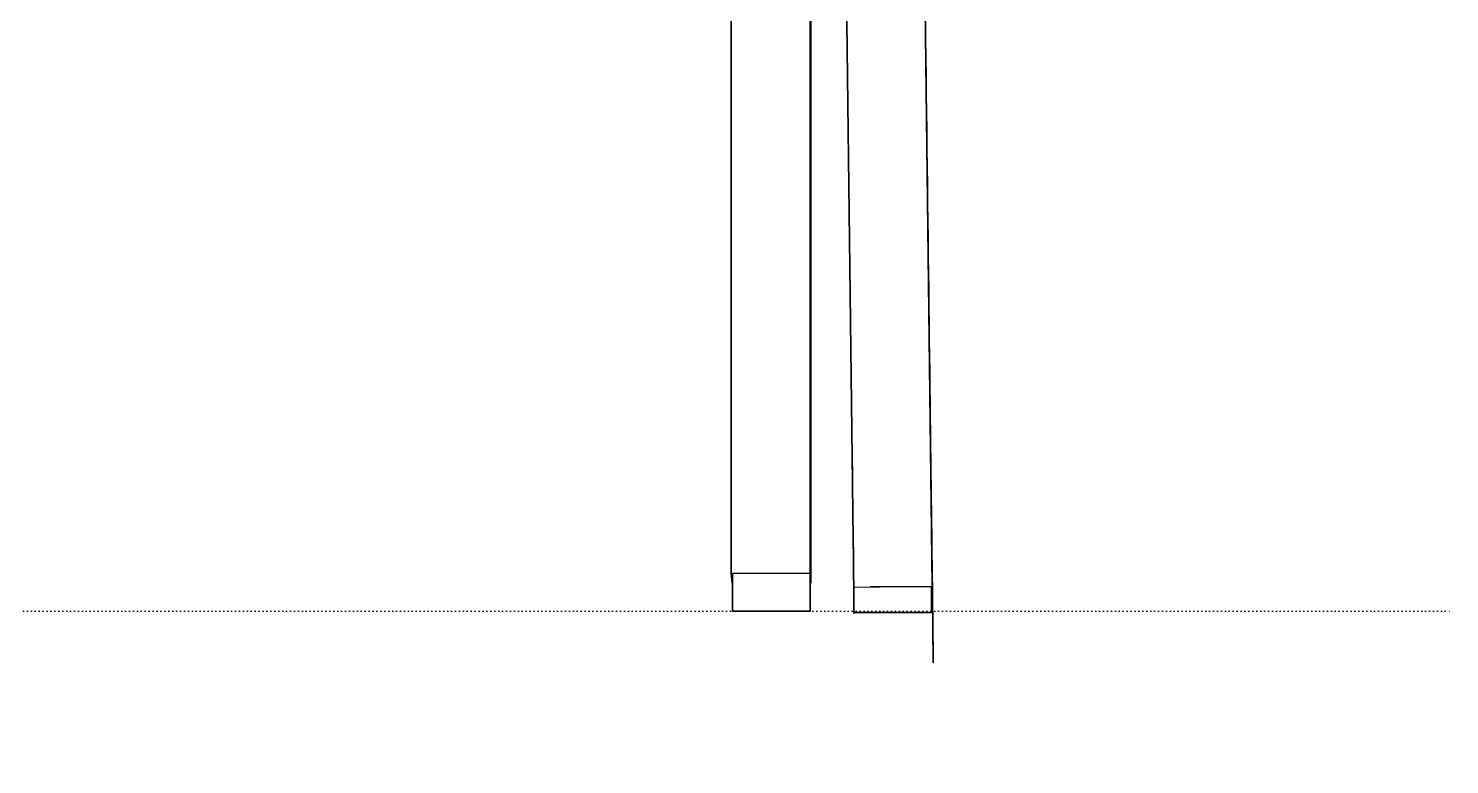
# Model space of a CAD drawing. Header units: millimetres. Extents: x 0 to 2809, y -1128 to 717.
# Drawn here: x 1027.7 to 1425.7, y -43 to 163.3 of the extents above; entities that cross this region are included whole.
import ezdxf

# ---------------------------------------------------------------- set-up
doc = ezdxf.new("R2010")
doc.units = ezdxf.units.MM
doc.linetypes.add('Dots', pattern=[1, 0, -1])
doc.layers.add('Blocks', color=7, linetype='Continuous')
for name, color, linetype, lineweight, true_color in [('Blocks$Inner', 7, 'Continuous', 25, 0x007f00), ('Blocks$Outline', 7, 'Continuous', 35, 0xff3f3f), ('Groud', 7, 'Dots', 25, 0x243775)]:
    doc.layers.add(name, color=color, linetype=linetype, lineweight=lineweight, true_color=true_color)

# ---------------------------------------------------------------- blocks, each defined once
blk = doc.blocks.new('Balcony Lounge Bench w Arm Front')
at = {"layer": 'Blocks$Inner'}
for points in [[(1246.77, 321.91), (1253.02, 321.91), (1253.01, 322.96), (1246.77, 367.06), (1246.77, 7.89), (1246.66, 7.89)], [(1224.87, 7.89), (1224.76, 7.89), (1224.5, 10.55), (1224.49, 364), (1246.49, 364)], [(1246.49, 364.18), (1246.49, 364), (1246.5, 10.55)], [(1258.83, 6.74), (1280.83, 7.02), (1277.34, 292.51)]]:
    blk.add_lwpolyline(points, dxfattribs=at)
for points, degree in [([(1258.84, 6.74), (1257.09, 149.49), (1255.35, 292.23)], 2), ([(1246.66, 10.52), (1235.76, 10.52), (1224.86, 10.52)], 2), ([(1258.84, -0.17), (1258.84, 0.46), (1258.84, 2.56), (1258.84, 6.74)], 3), ([(1280.64, 6.8), (1272.02, 6.8), (1263.4, 6.8)], 2), ([(1280.64, 7.02), (1280.64, 6.95), (1280.64, 6.87), (1280.64, 6.8)], 3), ([(1280.64, 6.8), (1280.64, 2.58), (1280.64, 0.46), (1280.64, -0.17)], 3), ([(1224.86, 0), (1235.76, 0), (1246.66, 0)], 2), ([(1258.84, -0.39), (1258.84, -0.39), (1258.84, -0.32), (1258.84, -0.17)], 3), ([(1280.64, -0.39), (1269.74, -0.39), (1258.84, -0.39)], 2), ([(1280.64, -0.17), (1280.64, -0.32), (1280.64, -0.39), (1280.64, -0.39)], 3)]:
    blk.add_open_spline(points, degree=degree, dxfattribs=at)
for points, knots in [([(1224.86, 10.52), (1224.86, 6.21), (1224.86, 1.9), (1224.86, 0.98), (1224.86, 0.52), (1224.86, 0.26), (1224.86, 0), (1224.86, 0)], [141.432367, 141.432367, 141.432367, 141.432367, 151.274472, 161.116578, 161.116578, 161.116578, 166.77649, 166.77649, 166.77649, 166.77649]), ([(1246.66, 0), (1246.66, 0), (1246.66, 0.26), (1246.66, 0.52), (1246.66, 0.98), (1246.66, 1.9), (1246.66, 6.21), (1246.66, 10.52)], [94.288245, 94.288245, 94.288245, 94.288245, 99.948157, 99.948157, 99.948157, 109.790262, 119.632367, 119.632367, 119.632367, 119.632367])]:
    blk.add_open_spline(points, degree=3, knots=knots, dxfattribs=at)
at = {"layer": 'Blocks$Outline'}
for points in [[(1224.49, 321.76), (1224.5, 10.55), (1224.76, 7.89), (1224.86, 7.89)], [(1246.66, 7.89), (1246.77, 7.89), (1246.77, 321.91)], [(1280.64, 6.8), (1280.64, 7.02)]]:
    blk.add_lwpolyline(points, dxfattribs=at)
for points, weights, degree, knots in [([(1280.64, 7.02), (1280.73, 7.02), (1280.83, 7.02), (1279.09, 149.76), (1277.34, 292.51), (1276.91, 327.82), (1276.47, 363.83)], [1, 1, 1, 1, 1, 0.979557793816, 0.988274992402], 2, [0.991235, 0.991235, 0.991235, 1, 1, 2, 2, 75.119058, 75.119058, 75.119058]), ([(1254.96, 323.38), (1255.09, 312.87), (1255.22, 302.46), (1255.35, 292.23), (1256.51, 197.07), (1257.67, 101.91), (1258.84, 6.74), (1258.84, 2.56), (1258.84, 0.46), (1258.84, -0.17), (1258.84, -0.32), (1258.84, -0.39), (1258.84, -0.39), (1266.1, -0.39), (1273.37, -0.39), (1280.64, -0.39), (1280.64, -0.39), (1280.64, -0.32), (1280.64, -0.17), (1280.64, 0.46), (1280.64, 2.58), (1280.64, 6.8)], [0.98764057432, 0.989869868273, 0.993989676833, 1, 1, 1, 1, 1, 1, 1, 1, 1, 1, 1, 1, 1, 1, 1, 1, 1, 1, 1], 3, [-371.548259, -371.548259, -371.548259, -371.548259, -339.296023, -339.296023, -339.296023, -46.217339, -46.217339, -46.217339, -36.419579, -36.419579, -36.419579, -34.030842, -34.030842, -34.030842, -12.230842, -12.230842, -12.230842, -9.842105, -9.842105, -9.842105, 0, 0, 0, 0])]:
    blk.add_rational_spline(points, weights, degree=degree, knots=knots, dxfattribs=at)
for points, knots in [([(1224.86, 7.89), (1224.86, 5.27), (1224.86, 1.8), (1224.86, 0.98), (1224.86, 0.52), (1224.86, 0.26), (1224.86, 0), (1224.86, 0)], [143.672673, 143.672673, 143.672673, 143.672673, 151.274472, 161.116578, 161.116578, 161.116578, 166.77649, 166.77649, 166.77649, 166.77649]), ([(1224.86, 0), (1232.13, 0), (1239.4, 0), (1246.66, 0), (1246.66, 0), (1246.66, 0.26), (1246.66, 0.52), (1246.66, 0.98), (1246.66, 1.8), (1246.66, 5.27), (1246.66, 7.89)], [72.488245, 72.488245, 72.488245, 72.488245, 94.288245, 94.288245, 94.288245, 99.948157, 99.948157, 99.948157, 109.790262, 117.392062, 117.392062, 117.392062, 117.392062])]:
    blk.add_open_spline(points, degree=3, knots=knots, dxfattribs=at)

msp = doc.modelspace()

# ---------------------------------------------------------------- linework, layer by layer
at = {"layer": 'Groud'}
msp.add_lwpolyline([(0, 0), (1425.7, 0)], dxfattribs=at)

# ---------------------------------------------------------------- block references
at = {"layer": 'Blocks'}
msp.add_blockref('Balcony Lounge Bench w Arm Front', (0, 0), dxfattribs=at)

doc.saveas('drawing.dxf')
